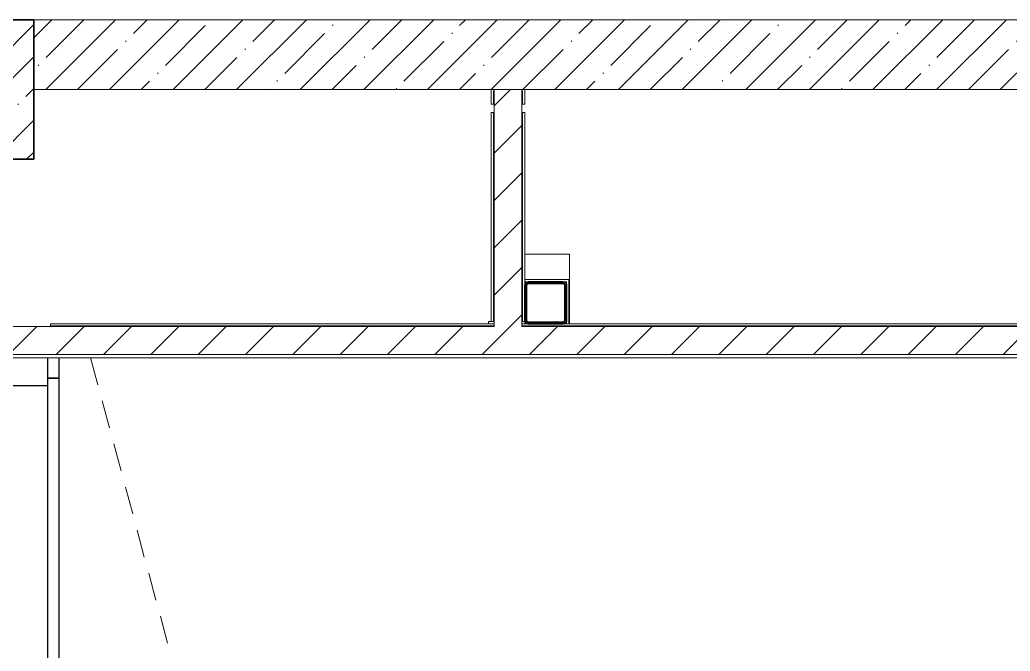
# Model space of a CAD drawing. Header units: millimetres. Extents: x -213536 to 1564669, y -45299 to 942238.
# Drawn here: x 525216 to 528766, y 526488 to 528752 of the extents above; entities that cross this region are included whole.
import ezdxf

# ---------------------------------------------------------------- set-up
doc = ezdxf.new("R2010")
doc.units = ezdxf.units.MM
doc.linetypes.add('200_ШТРИХ_ш1п0_6_', pattern=[160, 100, -60])
doc.linetypes.add('Штриховая _2 мм - 1 мм_', pattern=[300, 200, -100])
for name, color, linetype, lineweight in [('0-1', 7, 'Continuous', 5), ('0-2', 7, 'Continuous', 9), ('3) ЖБ 4м', 3, 'Continuous', 30), ('Каркас несущий', 7, 'Continuous', 9), ('Колонны', 7, 'Continuous', 9), ('Колонны-1', 7, 'Continuous', 35), ('Линии-1', 7, '200_ШТРИХ_ш1п0_6_', 9), ('Несущие колонны', 7, 'Continuous', 9), ('Несущие колонны-1', 7, 'Continuous', 35), ('Обобщенные модели', 7, 'Continuous', 9), ('Ограждение-1', 7, 'Continuous', 25), ('Стены-1', 7, 'Continuous', 13), ('Штриховка разреза-1', 7, 'Continuous', 9)]:
    doc.layers.add(name, color=color, linetype=linetype, lineweight=lineweight)
doc.layers.add('СТ-1_1', color=7, linetype='Штриховая _2 мм - 1 мм_', lineweight=90, true_color=0x888888)
doc.layers.get('0-2').off()
pattern_1 = [(45, (0, 0), (-84.85281, 84.85281), [])]

# ---------------------------------------------------------------- blocks, each defined once
blk = doc.blocks.new('BSC_Колонна _Прямоугольная - 500х500-V147-АИ2_03_План отделки стен 3-го этажа _Часть 1_')
at = {"layer": 'Несущие колонны'}
h = blk.add_hatch(dxfattribs=at)
h.set_pattern_fill('FP_146', color=256, style=0, pattern_type=2)
h.set_pattern_definition([(135, (83600, -95850), (-114.04925, -114.04925), []), (135, (83600, -95735.95), (-114.04925, -114.04925), [201.613, -40.323, 3.353, -36.97])])
h.paths.add_polyline_path([(250, 250), (-250, 250), (-250, -250), (250, -250)], flags=0)
at = {"layer": 'Несущие колонны-1'}
for p, q in [((250, 250), (-250, 250)), ((-250, 250), (-250, -250)), ((250, -250), (250, 250)), ((-250, -250), (250, -250))]:
    blk.add_line(p, q, dxfattribs=at)
blk = doc.blocks.new('О_Элемент ограждения_Тетива_Труба_ГОСТ 8645-68 - О_Тетива_Труба_ГОСТ 8645-68-34892756-АИ2_03_План отделки стен 3-го этажа _Часть 1_')
at = {"layer": 'Ограждение-1'}
for p, q in [((0, -20), (0, 20)), ((0, 20), (1080, 20)), ((1080, 20), (1080, -20)), ((1080, -20), (0, -20))]:
    blk.add_line(p, q, dxfattribs=at)
blk = doc.blocks.new('О_Элемент ограждения_Тетива_Труба_ГОСТ 8645-68 - О_Тетива_Труба_ГОСТ 8645-68-34892513-АИ2_03_План отделки стен 3-го этажа _Часть 1_')
at = {"layer": 'Ограждение-1'}
for p, q in [((0, -20), (0, 20)), ((0, 20), (73, 20)), ((73, -20), (0, -20))]:
    blk.add_line(p, q, dxfattribs=at)
blk = doc.blocks.new('0125-Р-ОО-Ш2-АР-о_23_10_2024_rvt-1-АИ2_03_План отделки стен 3-го этажа _Часть 1_')
at = {"layer": 'Штриховка разреза-1'}
h = blk.add_hatch(dxfattribs=at)
h.set_pattern_fill('FP_2', color=256, style=0, pattern_type=2)
h.set_pattern_definition([(45, (0, 0), (-114.04925, 114.04925), []), (45, (114.05, 0), (-114.04925, 114.04925), [201.612, -40.322, 3.353, -36.97])])
h.paths.add_polyline_path([(103100, 83600), (103100, 83850), (96100, 83850), (96100, 83600), (102988.1, 83600)], flags=0)
h = blk.add_hatch(dxfattribs=at)
h.set_pattern_fill('FP_121', color=256, style=0, pattern_type=2)
h.set_pattern_definition(pattern_1)
h.paths.add_polyline_path([(97750, 82750), (97850, 82750), (97850, 83600), (97750, 83600), (97750, 82961.5)], flags=0)
h = blk.add_hatch(dxfattribs=at)
h.set_pattern_fill('FP_121', color=256, style=0, pattern_type=2)
h.set_pattern_definition(pattern_1)
h.paths.add_polyline_path([(94800, 82650), (96300, 82650), (96300, 82750), (94800, 82750), (94800, 82661.1)], flags=0)
h = blk.add_hatch(dxfattribs=at)
h.set_pattern_fill('FP_121', color=256, style=0, pattern_type=2)
h.set_pattern_definition(pattern_1)
h.paths.add_polyline_path([(96300, 82650), (101350, 82650), (101350, 82750), (96300, 82750)], flags=0)
at = {"layer": 'Линии-1'}
blk.add_line((96303.2, 82638), (103096.8, 57512), dxfattribs=at)
at = {"layer": 'Стены-1'}
for p, q in [((103100, 83850), (96100, 83850)), ((96100, 83600), (103100, 83600)), ((97850, 83600), (97750, 83600)), ((97750, 83600), (97750, 82750)), ((97850, 82750), (97850, 83600)), ((96300, 82750), (95700, 82750)), ((97750, 82750), (96300, 82750)), ((101250, 82750), (97850, 82750)), ((94800, 82650), (96300, 82650)), ((96300, 82650), (101350, 82650))]:
    blk.add_line(p, q, dxfattribs=at)
at = {"layer": '0-2'}
for name, p, rotation in [('BSC_Колонна _Прямоугольная - 500х500-V147-АИ2_03_План отделки стен 3-го этажа _Часть 1_', (95850, 83600), 269.9999999999997), ('О_Элемент ограждения_Тетива_Труба_ГОСТ 8645-68 - О_Тетива_Труба_ГОСТ 8645-68-34892513-АИ2_03_План отделки стен 3-го этажа _Часть 1_', (96170, 82565), 89.99999999999966), ('О_Элемент ограждения_Тетива_Труба_ГОСТ 8645-68 - О_Тетива_Труба_ГОСТ 8645-68-34892756-АИ2_03_План отделки стен 3-го этажа _Часть 1_', (96170, 82565), 269.9999999999992)]:
    blk.add_blockref(name, p, dxfattribs=dict(at, rotation=rotation))
blk = doc.blocks.new('Фахверк_Усиление стен_ifc_RVT-1-АИ2_03_План отделки стен 3-го этажа _Часть 1_')
at = {"layer": 'Каркас несущий'}
for p, q in [((97740, 83518), (97747.8, 83518)), ((97740, 83518), (97740, 82768)), ((97747.8, 83518), (97750, 83518)), ((97747.8, 83518), (97747.8, 82768)), ((97850, 83518), (97852.2, 83518)), ((97852.2, 83518), (97860, 83518)), ((97852.2, 83518), (97852.2, 82768)), ((97860, 83518), (97860, 82898)), ((98020, 83010), (97860, 83010)), ((98020, 82760), (98020, 83010)), ((96160, 82752.2), (96160, 82760)), ((96160, 82760), (97730, 82760)), ((97730, 82768), (97750, 82768)), ((97730, 82768), (97730, 82760)), ((97750, 82760), (97730, 82760)), ((97850, 82768), (97860, 82768)), ((97860, 82760), (97850, 82760)), ((97860, 82772), (97860, 82768)), ((97860, 82760), (97860, 82768)), ((97860, 82760), (97872, 82760)), ((97998, 82760), (101230, 82760)), ((96160, 82750), (96160, 82752.2)), ((96160, 82752.2), (97750, 82752.2)), ((97850, 82752.2), (101237.8, 82752.2))]:
    blk.add_line(p, q, dxfattribs=at)
at = {"layer": 'Колонны'}
for p, q in [((97740, 83600), (97740, 83548)), ((97747.8, 83548), (97747.8, 83595.2)), ((97747.8, 83595.2), (97750, 83595.2)), ((97850, 83595.2), (97852.2, 83595.2)), ((97852.2, 83595.2), (97852.2, 83548)), ((97860, 83548), (97860, 83600)), ((97740, 83548), (97747.8, 83548)), ((97852.2, 83548), (97860, 83548))]:
    blk.add_line(p, q, dxfattribs=at)
at = {"layer": 'Колонны-1'}
for p, q in [((97860, 82898), (97860, 82772)), ((97866, 82772), (97866, 82898)), ((97998, 82910), (97872, 82910)), ((97872, 82904), (97998, 82904)), ((98004, 82898), (98004, 82772)), ((98010, 82772), (98010, 82898)), ((97998, 82766), (97872, 82766)), ((97872, 82760), (97998, 82760))]:
    blk.add_line(p, q, dxfattribs=at)
for centre, radius, start, end in [((97872, 82898), 12, 90, 180), ((97872, 82898), 6, 90, 180), ((97998, 82898), 12, 0, 90), ((97998, 82898), 6, 0, 90), ((97872, 82772), 12, 180, 270), ((97872, 82772), 6, 180, 270), ((97998, 82772), 12, 270, 0), ((97998, 82772), 6, 270, 0)]:
    blk.add_arc(centre, radius, start, end, dxfattribs=at)
at = {"layer": 'Обобщенные модели'}
for p, q in [((97860, 82918.5), (98018.5, 82918.5)), ((97860, 82910), (97872, 82910)), ((97860, 82898), (97860, 82772)), ((97866, 82772), (97866, 82898)), ((97998, 82910), (97872, 82910)), ((97872, 82904), (97998, 82904)), ((97998, 82910), (98010, 82910)), ((98004, 82898), (98004, 82772)), ((98010, 82898), (98010, 82910)), ((98010, 82772), (98010, 82898)), ((98018.5, 82760), (98018.5, 82918.5)), ((97998, 82766), (97872, 82766)), ((97872, 82760), (97998, 82760)), ((98010, 82760), (98010, 82772))]:
    blk.add_line(p, q, dxfattribs=at)
for centre, radius, start, end in [((97872, 82898), 12, 90, 180), ((97872, 82898), 6, 90, 180), ((97998, 82898), 12, 0, 90), ((97998, 82898), 6, 0, 90), ((97872, 82772), 12, 180, 270), ((97872, 82772), 6, 180, 270), ((97998, 82772), 12, 270, 0), ((97998, 82772), 6, 270, 0)]:
    blk.add_arc(centre, radius, start, end, dxfattribs=at)
blk = doc.blocks.new('3этВверх')
at = {"layer": 'СТ-1_1', "lineweight": 25}
blk.add_line((525316, 527440.4), (523654, 527440.4), dxfattribs=at)
at = {"layer": 'Стены-1'}
for p, q in [((530516, 527552.4), (523966, 527552.4)), ((523754, 527540.4), (530516, 527540.4))]:
    blk.add_line(p, q, dxfattribs=at)
at = {"layer": '0-1'}
for name in ['0125-Р-ОО-Ш2-АР-о_23_10_2024_rvt-1-АИ2_03_План отделки стен 3-го этажа _Часть 1_', 'Фахверк_Усиление стен_ifc_RVT-1-АИ2_03_План отделки стен 3-го этажа _Часть 1_']:
    blk.add_blockref(name, (429166, 444902.4), dxfattribs=at)

msp = doc.modelspace()

# ---------------------------------------------------------------- block references
at = {"layer": '3) ЖБ 4м'}
msp.add_blockref('3этВверх', (0, 0), dxfattribs=at)

doc.saveas('drawing.dxf')
